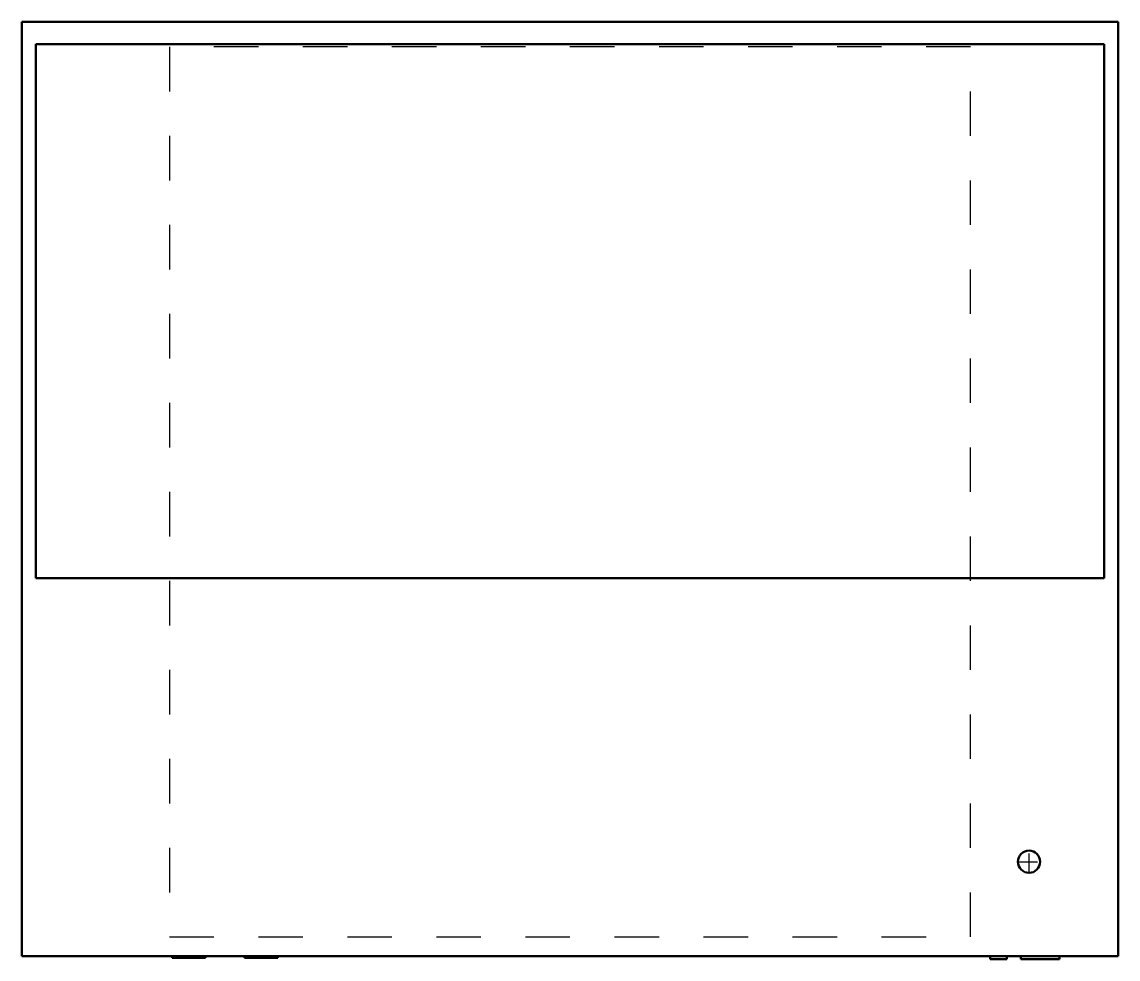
# Model space of a CAD drawing. Header units: inches. Extents: x -12.3 to 12.3, y -10.6 to 10.5.
import ezdxf

# ---------------------------------------------------------------- set-up
doc = ezdxf.new("R2010")
doc.units = ezdxf.units.IN
doc.header["$MEASUREMENT"] = 0
doc.linetypes.add('Center', pattern=[1.5, 0.45, -0.5, 0.05, -0.5])
doc.linetypes.add('Dashed', pattern=[2, 1, -1])
for name, color, linetype, lineweight in [('AM_0', 7, 'Continuous', 50), ('AM_7', 7, 'Center', 25), ('AM_9', 6, 'Dashed', 25)]:
    doc.layers.add(name, color=color, linetype=linetype, lineweight=lineweight)

# ---------------------------------------------------------------- blocks, each defined once
blk = doc.blocks.new('1_AMST48DU14_PART8_0_in_AMST48DU14_4')
at = {"layer": 'AM_0'}
for p, q in [((12, 10), (-12, 10)), ((-12, 10), (-12, -2)), ((12, -2), (12, 10)), ((-12, -2), (12, -2))]:
    blk.add_line(p, q, dxfattribs=at)
blk = doc.blocks.new('2_AMST48DU14_PART7_0_in_AMST48DU14_4')
at = {"layer": 'AM_9'}
for p, q in [((-9, 9.9375), (-9, -10.0625)), ((9, 9.9375), (-9, 9.9375)), ((9, -10.0625), (9, 9.9375)), ((-9, -10.0625), (9, -10.0625))]:
    blk.add_line(p, q, dxfattribs=at)
blk = doc.blocks.new('3_AMST48DU14_PART6_0_in_AMST48DU14_4')
at = {"layer": 'AM_0'}
blk.add_circle((10.3125, -8.375), 0.25, dxfattribs=at)
at = {"layer": 'AM_7'}
for p, q in [((10.3125, -8.6375), (10.3125, -8.1125)), ((10.05, -8.375), (10.575, -8.375))]:
    blk.add_line(p, q, dxfattribs=at)
blk = doc.blocks.new('4_AMST48DU14_PART5_0_in_AMST48DU14_4')
at = {"layer": 'AM_0'}
for p, q in [((10.125, -10.5), (10.125, -10.5625)), ((11, -10.5625), (10.125, -10.5625)), ((11, -10.5625), (11, -10.5))]:
    blk.add_line(p, q, dxfattribs=at)
blk = doc.blocks.new('5_AMST48DU14_PART4_0_in_AMST48DU14_4')
at = {"layer": 'AM_0'}
for p, q in [((9.4375, -10.5), (9.4375, -10.5625)), ((9.8125, -10.5625), (9.4375, -10.5625)), ((9.8125, -10.5625), (9.8125, -10.5))]:
    blk.add_line(p, q, dxfattribs=at)
blk = doc.blocks.new('6_AMST48DU14_PART3_0_in_AMST48DU14_4')
at = {"layer": 'AM_0'}
for p, q in [((-8.9375, -10.5), (-8.9375, -10.53125)), ((-8.1875, -10.53125), (-8.9375, -10.53125)), ((-8.1875, -10.53125), (-8.1875, -10.5))]:
    blk.add_line(p, q, dxfattribs=at)
blk = doc.blocks.new('7_AMST48DU14_PART2_0_in_AMST48DU14_4')
at = {"layer": 'AM_0'}
for p, q in [((-7.3125, -10.5), (-7.3125, -10.53125)), ((-6.5625, -10.53125), (-7.3125, -10.53125)), ((-6.5625, -10.53125), (-6.5625, -10.5))]:
    blk.add_line(p, q, dxfattribs=at)
blk = doc.blocks.new('8_AMST48DU14_PART1_0_in_AMST48DU14_4')
at = {"layer": 'AM_0'}
for p, q in [((-12.3125, -10.5), (-12.3125, 10.5)), ((-12.3125, 10.5), (12.3125, 10.5)), ((12.3125, 10.5), (12.3125, -10.5)), ((-12, 10), (-12, -2)), ((12, 10), (-12, 10)), ((12, -2), (12, 10)), ((-12, -2), (12, -2)), ((12.3125, -10.5), (-12.3125, -10.5))]:
    blk.add_line(p, q, dxfattribs=at)

msp = doc.modelspace()

# ---------------------------------------------------------------- block references
for name in ['8_AMST48DU14_PART1_0_in_AMST48DU14_4', '1_AMST48DU14_PART8_0_in_AMST48DU14_4', '2_AMST48DU14_PART7_0_in_AMST48DU14_4', '3_AMST48DU14_PART6_0_in_AMST48DU14_4', '6_AMST48DU14_PART3_0_in_AMST48DU14_4', '7_AMST48DU14_PART2_0_in_AMST48DU14_4', '5_AMST48DU14_PART4_0_in_AMST48DU14_4', '4_AMST48DU14_PART5_0_in_AMST48DU14_4']:
    msp.add_blockref(name, (0, 0))

doc.saveas('drawing.dxf')
